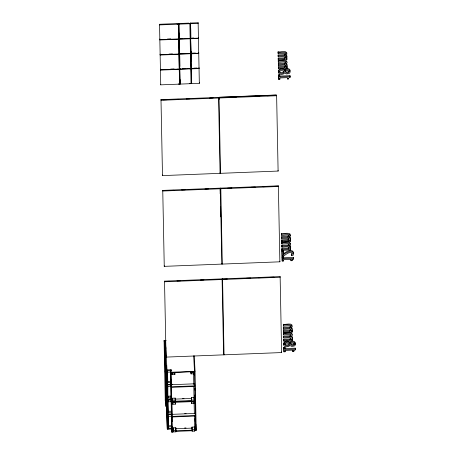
<?xml version="1.0" encoding="UTF-8"?>
<svg xmlns="http://www.w3.org/2000/svg" width="455" height="455" viewBox="0 0 455 455"><rect width="100%" height="100%" fill="white"/><g stroke="black" fill="none" stroke-linecap="round" stroke-linejoin="round"><path stroke-width="0.68" d="M290.085 71.19C290.432 69.791 289.113 68.637 287.793 68.608C286.258 67.761 284.881 70.627 283.948 69.285C281.861 67.329 276.521 69.66 278.801 72.601M287.418 78.095L287.469 79.005L288.51 78.965L288.817 77.822L290.068 77.361L290.057 76.588L279.785 76.992L279.734 76.087L290.006 75.684L290.068 77.361M292.053 259.117L292.03 260.692L290.99 260.732L290.944 259.822M292.03 260.692L292.343 259.549L293.594 259.088L293.577 258.315L283.306 258.719L283.26 257.809L293.532 257.405L293.594 259.088M293.811 349.867L293.793 351.442L292.753 351.482L292.701 350.572M293.793 351.442L294.101 350.299L295.352 349.838L295.34 349.065L285.069 349.468L284.995 347.239L283.829 347.284L283.948 351.829L285.114 351.783L285.086 350.43L292.724 350.128L292.753 351.482M286.912 56.687L286.883 55.806L286.155 55.083M290.512 249.056L289.562 249.09C290.961 248.453 291.16 246.189 289.846 245.421M292.36 337.781L292.337 336.893L291.61 336.171M292.315 252.758L291.365 254.635M287.003 62.17C286.895 58.303 280.132 61.175 278.267 60.407L278.284 61.351M290.523 243.897C290.421 240.03 283.658 242.902 281.793 242.134L281.855 243.982C282.521 244.386 292.36 242.231 288.26 245.984L281.901 246.218L281.918 247.156C282.561 247.577 292.383 245.393 288.345 249.141L281.964 249.391L281.981 250.33L290.529 249.994L290.461 248.146L290.529 249.994M285.717 61.999L284.688 63.353L278.329 63.586L278.397 65.429C279.04 65.85 288.857 63.666 284.824 67.414L278.437 67.664L278.454 68.608L287.008 68.273L286.94 66.424L287.008 68.273M289.079 235.116L288.043 236.469L281.685 236.697L281.702 237.641M290.836 325.865L289.807 327.219L283.442 327.446L283.465 328.391M285.615 56.562L284.608 57.893L278.221 58.149L278.289 59.997L286.838 59.656L286.769 57.808L286.838 59.656M285.78 65.173L284.773 66.51L278.392 66.76L278.454 68.608M289.005 70.77L288.567 71.68L287.332 72.078A1.632 1.069 -3.1 0 1 285.996 71.731L285.291 70.974M289.141 238.289L288.129 239.62L281.747 239.87L281.764 240.814M289.306 246.9L288.299 248.231L281.912 248.487L281.929 249.425M290.899 329.039L289.892 330.37L283.505 330.626L283.528 331.564M294.288 343.246L293.85 344.156L292.616 344.554A1.632 1.069 -3.1 0 1 291.28 344.208L290.574 343.451M284.773 343.036C284.165 345.288 287.765 345.328 289.01 344.384M293.429 253.691C294.078 247.838 285.217 251.513 283.334 254.169L283.385 255.079C285.154 252.15 296.029 248.595 293.037 255.477L291.41 255.545L291.359 254.584M170.591 383.32L170.506 383.059M171.353 427.313L171.296 427.643M286.855 65.691L287.054 64.417L286.326 63.694M290.21 238.807L290.409 237.533L289.681 236.81M291.968 329.557L292.167 328.283L291.439 327.56M285.49 53.696L284.523 54.742L278.159 54.97L278.227 56.818C278.869 57.239 288.692 55.055 284.654 58.803L278.272 59.053L278.289 59.997M289.181 244.028L288.214 245.08L281.85 245.308L281.873 246.252M290.944 334.783L289.971 335.83L283.613 336.063L283.681 337.911C284.324 338.327 294.14 336.143 290.108 339.891L283.721 340.141L283.744 341.085L292.292 340.75L292.224 338.901L292.292 340.75M290.085 235.718C291.865 231.339 282.578 234.302 281.622 233.523L281.69 235.371C282.35 235.775 292.195 233.62 288.095 237.374L281.736 237.607L281.753 238.545C282.396 238.966 292.212 236.782 288.18 240.53L281.799 240.78L281.816 241.719L290.364 241.383L290.296 239.535L290.364 241.383M291.843 326.468C293.623 322.089 284.335 325.058 283.385 324.273L283.402 325.217M291.001 337.968L290.057 338.986L283.675 339.237L283.692 340.175M291.41 255.545L292.269 254.208L291.888 252.775C288.8 251.626 286.081 254.481 283.692 256L282.094 256.063L281.952 250.557L283.26 250.506L283.385 255.079M284.574 70.741C286.024 68.495 291.177 69.37 289.983 72.527A3.276 2.144 -3.1 0 1 288.908 73.568L286.423 73.96L284.676 73.01C283.135 75.189 277.931 74.904 278.318 71.594C278.733 70.195 280.314 69.575 281.656 69.535C282.822 68.574 285.063 72.038 284.477 69.837M289.858 343.218C291.308 340.971 296.461 341.847 295.267 345.004A3.276 2.144 -3.1 0 1 294.192 346.045L291.706 346.437L289.915 345.487L288.697 346.477L286.314 346.852L284.563 346.323L283.818 345.572L283.778 343.61L285.018 342.473L287.89 342.058L289.812 343.218L289.807 342.308C288.129 339.822 282.35 341.341 283.772 344.668M278.21 55.88L284.568 55.647C288.669 51.893 278.83 54.048 278.164 53.644L278.102 51.796C280.394 52.581 285.649 49.885 286.917 53.093M278.397 65.429L278.375 64.491L284.739 64.263C288.84 60.504 278.995 62.659 278.335 62.255L278.267 60.407M292.121 332.133L292.053 330.29L292.121 332.133L283.573 332.474L283.556 331.53L289.937 331.28C293.976 327.532 284.153 329.716 283.51 329.295L283.493 328.356L289.852 328.123C293.953 324.37 284.113 326.525 283.454 326.121L283.385 324.273M283.658 336.967L290.023 336.74C294.123 332.98 284.278 335.136 283.619 334.732L283.55 332.884C285.842 333.669 291.098 330.973 292.372 334.18M284.187 71.52C283.004 72.703 279.91 73.096 279.353 71.134M285.99 66.458L286.041 67.368C287.583 66.771 287.486 64.474 285.689 64.382C291.109 60.071 279.342 60.873 278.318 61.317L278.335 62.255M166.16 402.032L166.069 406.474L164.92 347.267L165.569 347.028L165.637 348.314L164.966 348.126L166.524 414.863L166.615 410.427M166.524 414.863L165.375 355.656L166.024 355.418L166.092 356.703L165.421 356.515L166.57 415.716L167.298 429.179L171.569 429.042M165.205 362.021L165.29 356.885M165.66 370.41L165.739 365.274M165.171 370.91L165.677 376.774M165.739 377.963L165.54 377.695L166.132 385.163M179.56 84.112L179.264 69.217L179.56 84.112L160.734 84.852L159.534 24.269L177.325 23.569L177.069 24.081L178.388 24.03L178.684 38.925L159.853 39.665M178.838 23.506L188.791 23.12L188.535 23.626L189.866 23.717L178.872 24.149L178.838 23.506L180.032 84.095L191.026 83.663L190.736 68.768L189.411 68.819L189.394 68.46M190.304 23.057L198.135 22.75L198.17 23.393L190.338 23.7L190.304 23.057L190.673 37.953L190.702 28.813M178.4 24.172L159.569 24.911L159.534 24.269M167.355 39.033L170.773 38.903M182.444 38.442L179.128 38.573L179.418 38.703M191.333 60.697L190.594 38.123L193.858 37.992M190.884 38.254L190.594 38.123M179.429 38.755L179.156 38.908L190.15 38.476L189.854 23.575M190.901 38.3L190.622 38.453L198.454 38.146M160.149 54.725L178.974 53.986L178.69 39.232L159.864 39.972L159.819 39.022M169.015 54.043L172.434 53.912M180.083 53.61L184.065 53.451M191.259 68.079L190.884 53.184L195.457 53.008M179.441 53.826L190.446 53.536L190.156 38.783L179.162 39.215L179.412 38.396L179.122 38.265M198.75 53.212L190.912 53.519L191.151 51.256M191.197 53.673L190.924 53.826L198.755 53.519L198.716 52.57M160.439 69.791L179.27 69.052L178.98 54.299L160.154 55.038L160.114 54.082M180.032 84.095L179.452 54.276L190.44 53.701L190.736 68.603L179.742 69.035L180.015 68.881M286.821 58.718L285.871 58.758C287.418 58.16 287.315 55.857 285.524 55.772C290.944 51.461 279.171 52.262 278.147 52.706L278.164 53.644M179.998 68.523L179.708 68.392M160.41 69.456L162.463 69.376M170.676 69.052L174.094 68.921M182.364 68.597L185.02 68.489M193.79 68.148L197.055 68.017M199.04 68.273L191.197 68.438M179.276 69.359L160.444 70.098L160.405 69.149M286.041 67.368L286.986 67.329M278.665 79.352L278.545 74.808L279.711 74.762L279.757 75.672L278.596 75.718L278.665 79.352L279.831 79.306L279.802 77.953L287.441 77.651L287.469 79.005M191.618 76.11L191.549 83.14L191.265 68.386M178.229 84.021L179.554 83.97M180.026 83.953L180.225 79.727M189.701 83.572L191.026 83.663M191.612 75.058L191.498 83.646L199.33 83.339L198.135 22.75M219.537 99.344L219.492 97.228L247.429 96.13L247.452 96.557M160.996 99.645L218.565 97.381L218.599 98.024L161.03 100.288L160.996 99.645L162.492 175.607L220.061 173.344L218.565 97.381M219.037 97.364L276.612 95.101L276.646 95.743L219.071 98.007L219.037 97.364L220.533 173.327L278.107 171.063L276.612 95.101M162.89 99.878L167.139 99.713M174.925 99.406L178.462 99.27M186.249 98.962L189.786 98.82M197.572 98.519L201.821 98.348M209.607 98.047L213.145 97.905M220.914 97.597L225.179 97.433M232.26 97.154L236.503 96.989M243.96 96.693L248.538 96.517M255.608 96.238L259.862 96.068M266.943 95.789L271.669 95.607M162.754 190.395L220.328 188.131L220.362 188.774L162.793 191.037L162.754 190.395L164.249 266.357L221.824 264.093L220.328 188.131M220.8 188.114L278.369 185.85L278.403 186.493L220.834 188.757L220.8 188.114L222.296 264.076L279.865 261.813L278.369 185.85M170.312 190.406L173.85 190.27M181.636 189.963L185.179 189.826M192.965 189.519L197.208 189.348M204.995 189.047L208.538 188.905M216.324 188.597L219.862 188.461M227.648 188.154L231.896 187.989M239.683 187.682L243.925 187.517M251.006 187.238L255.255 187.068M263.041 186.766L266.579 186.624M274.365 186.317L277.903 186.18M281.69 235.371L281.673 234.433C282.697 233.989 294.47 233.188 289.044 237.499C290.842 237.584 290.938 239.887 289.397 240.479L290.347 240.445M281.838 243.044C282.862 242.6 294.635 241.798 289.215 246.109L290.626 247.048M282.094 256.063L282.003 251.461L283.311 251.41M282.191 261.079L282.072 256.535L283.232 256.489L283.283 257.394L282.117 257.439L282.191 261.079L283.351 261.034L283.329 259.68L290.967 259.378L290.99 260.732M164.517 281.144L222.085 278.887L222.12 279.529L164.551 281.787L164.517 281.144L166.064 357.107M222.558 278.864L280.126 276.6L280.166 277.243L222.592 279.506L222.558 278.864L224.053 354.826L281.622 352.562L280.126 276.6M165.7 281.406L169.243 281.27M177.029 280.962L180.567 280.826M188.353 280.519L192.601 280.354M200.388 280.047L203.925 279.905M211.712 279.603L215.96 279.433M223.035 279.154L227.284 278.989M235.07 278.682L239.319 278.517M246.394 278.238L250.642 278.073M258.429 277.766L261.966 277.624M269.752 277.317L274.001 277.152M292.104 331.195L291.154 331.234C292.701 330.637 292.599 328.339 290.808 328.248C296.228 323.937 284.455 324.739 283.431 325.183L283.454 326.121M165.233 399.774L165.267 400.485L164.084 340.505L166.172 340.425M165.512 341.165L164.118 341.222L164.084 340.505M166.069 406.474L164.596 341.341L165.449 341.307M292.269 339.805L291.325 339.845C292.866 339.248 292.77 336.95 290.973 336.859C296.393 332.548 284.625 333.35 283.601 333.794L283.619 334.732M283.948 351.829L283.88 348.194L285.04 348.149L284.995 347.239M285.018 348.564L295.289 348.16L295.352 349.838M166.035 355.634L166.257 357.101M222.085 278.887L223.581 354.843L166.012 357.107L165.978 356.464M171.125 370.177L170.562 370.199L171.711 429.463L171.859 432.25L172.428 432.227L171.103 369.75L166.996 369.909L168.145 429.173M167.298 429.179L166.149 369.972L166.996 369.943L165.444 341.17M167.008 370.467L171.444 370.29M170.773 372.048L167.23 372.184L167.599 371.132M194.228 355.816L195.058 371.132L194.495 371.155L195.65 430.601L194.245 430.658M172.189 372.474L174.783 372.372L174.851 374.539L172.257 374.636L172.189 372.474L172.195 372.764M193.665 355.838L194.501 371.331L171.239 372.247L171.251 372.804L193.563 371.633L193.631 373.8L191.037 373.902L190.929 371.917M192.397 371.974L194.512 371.889M171.859 432.25L170.71 372.986L171.279 372.963M174.822 373.083L172.229 373.185L172.257 374.636M191.037 373.902L191.009 372.452L193.602 372.349L193.631 373.8M170.54 381.552L167.758 381.665L167.781 382.126L167.355 382.143L167.423 384.441M167.389 382.712L170.926 382.575M167.281 384.447L172.377 384.248M165.899 371.32L166.439 384.793L167.286 384.697M166.439 384.793L167.286 384.759M171.541 384.708L194.672 383.804M167.292 385.004L170.972 384.862M193.722 383.531L193.756 384.174L194.7 384.134M171.006 386.591L167.468 386.727L167.434 384.998M171.529 387.341L194.797 386.426M171.569 396.06L168.088 396.197L168.111 396.663L167.685 396.68L167.719 398.222M167.696 397.983L167.753 398.978L167.719 397.249L171.256 397.113M167.52 397.767L168.134 397.744L168.06 397.283M167.804 397.943L167.861 386.25M172.644 399.359L172.621 398.205L175.215 398.102L175.363 402.3M174.623 401.213L191.544 400.548L191.401 397.465L193.995 397.363L194.205 403.431L191.612 403.534L191.504 401.549M171.29 398.842L167.559 398.989L167.491 397.306M182.614 398.398L184.03 398.341M171.825 399.251L173.224 399.194M174.629 399.137L191.453 398.478M170.995 399.41L166.723 399.609L165.995 386.085L166.194 386.352M194.985 398.677L194.04 398.711L193.796 386.05M171.347 401.68L167.804 401.822L168.105 399.501M167.582 400.099L172.729 399.894M167.565 400.178L168.179 400.15M175.357 400.741L172.763 400.844L172.769 402.402M191.549 401.663L191.544 400.104L194.137 400.002L194.166 401.458L191.572 401.555M167.804 401.822L167.776 401.247L168.202 401.23M171.802 401.327L173.213 401.27M195.07 400.787L195.633 400.764L195.405 396.589M171.814 401.879L173.224 401.828M174.635 401.771L192.26 401.077M172.763 402.106L175.357 402.004M191.544 401.367L194.137 401.264L194.143 401.56M172.792 402.294L175.385 402.192M171.825 402.436L173.236 402.379M174.646 402.328L191.566 401.663M171.853 402.595L171.285 402.618L171.137 399.831M172.832 404.273L172.803 402.823L175.397 402.721L175.425 404.171L172.832 404.273L172.724 402.288M191.612 403.534L191.583 402.084L194.177 401.981L194.205 403.431M171.814 411.161L168.333 411.297L168.356 411.758L167.929 411.775L167.997 414.078M167.963 412.349L171.501 412.207M167.855 414.084L171.962 413.919L172.098 416.422L195.36 415.506L195.24 413.129M184.713 413.419L186.112 413.362M167.008 414.363L167.861 414.329M167.861 414.391L167.013 414.425L166.28 400.9M195.246 413.436L171.416 414.368L171.393 413.942M167.867 414.636L171.973 414.477M194.296 413.163L194.331 413.805L195.275 413.771M171.581 416.223L168.043 416.359L168.009 414.63M172.104 416.973L195.371 416.063M171.444 425.721L168.663 425.834L168.686 426.295L168.259 426.312L168.293 427.854M168.327 428.61L168.293 426.887L171.831 426.745M168.708 427.376L168.094 427.399L168.066 426.938M173.321 430.919L173.196 427.837L175.789 427.734L175.96 431.829L173.366 431.926L173.327 431.215M175.789 427.734L175.914 430.817L192.118 430.18L191.976 427.097L194.569 426.995L194.74 431.09L192.146 431.192L192.107 430.475M168.134 428.621L171.865 428.474M184.605 427.973L186.021 427.916M172.399 428.883L173.804 428.826M175.203 428.769L192.027 428.11M195.559 428.309L194.615 428.343L194.37 415.682M173.366 431.926L173.338 430.475L175.931 430.373M192.146 431.192L192.118 429.742L194.712 429.639L194.74 431.09M172.377 430.959L173.787 430.902M194.234 430.1L195.644 430.043L195.525 427.666M195.644 430.419L196.207 430.396L195.058 371.132M172.388 431.516L173.799 431.459M175.914 431.374L192.129 430.737M165.444 362.931L165.66 370.472L165.836 370.194M166.57 415.716L166.661 410.302M179.998 83.453L180.305 83.942M288.459 78.055L288.51 78.965M284.523 54.742L284.568 55.647M284.608 57.893L284.654 58.803M284.688 63.353L284.739 64.263M284.773 66.51L284.824 67.414M279.779 78.397L279.831 79.306M288.043 236.469L288.095 237.374M278.159 54.97L278.227 56.818M288.129 239.62L288.18 240.53M278.221 58.149L278.272 59.053M278.329 63.586L278.375 64.491M288.214 245.08L288.26 245.984M278.392 66.76L278.437 67.664M288.299 248.231L288.345 249.141M278.545 74.808L278.596 75.718M289.807 327.219L289.852 328.123M289.892 330.37L289.937 331.28M289.971 335.83L290.023 336.74M290.057 338.986L290.108 339.891M289.812 343.218L289.761 342.314C291.251 340.09 296.398 340.914 295.221 344.099A3.276 2.144 -3.1 0 1 294.959 344.492M275.861 95.442L275.838 95.01L247.901 96.107L247.924 96.54M283.306 260.123L283.351 261.034M281.622 233.523L281.673 234.433M278.068 170.42L278.107 171.063M281.685 236.697L281.753 238.545M281.747 239.87L281.816 241.719M281.793 242.134L281.855 243.982M281.85 245.308L281.918 247.156M281.912 248.487L281.981 250.33M281.952 250.557L282.003 251.461M282.072 256.535L282.117 257.439M285.063 350.873L285.114 351.783M279.831 261.17L279.865 261.813M283.442 327.446L283.51 329.295M283.505 330.626L283.573 332.474M283.613 336.063L283.681 337.911M283.675 339.237L283.744 341.085M283.829 347.284L283.88 348.194M281.588 351.92L281.622 352.562M219.492 97.228L219.515 97.654M220.499 172.684L220.533 173.327M220.027 172.701L220.061 173.344M220.118 189.997L220.106 189.599M222.262 263.434L222.296 264.076M221.79 263.451L221.824 264.093M224.019 354.183L224.053 354.826M223.547 354.2L223.581 354.843M198.42 37.503L198.46 38.453L190.628 38.766L190.878 37.947M199.006 67.63L199.045 68.58L191.214 68.893L191.47 68.381M199.296 82.696L199.33 83.339M191.754 83.134L191.777 83.493M190.736 68.768L179.748 69.342L180.004 68.83M179.708 53.77L179.452 54.276M178.684 38.925L178.388 24.03M177.928 68.91L177.945 69.268M194.063 372.565L194.177 374.67M194.666 383.491L194.786 385.874L171.518 386.784L171.387 384.287M194.956 388.234L195.07 390.322M194.803 395.509L195.064 400.411M194.768 395.219L194.928 398.165M195.872 424.134L196.207 430.396M195.002 418.583L195.184 421.643M190.969 371.735L191.009 372.452M191.401 397.465L191.544 400.104M191.532 400.844L191.583 402.084M191.976 427.097L192.118 429.742M160.695 84.209L160.734 84.852M174.743 372.554L174.851 374.539M175.34 401.185L175.215 398.102M175.346 401.481L175.425 404.171M162.458 174.965L162.492 175.607M175.92 431.113L175.96 431.829M172.621 398.205L172.746 401.287M172.752 401.583L172.803 402.823M170.562 370.199L170.71 372.986M170.545 370.325L170.574 370.757M173.196 427.837L173.338 430.475M170.818 384.31L170.841 384.737M170.83 384.867L170.852 385.294M164.215 265.714L164.249 266.357M171.103 398.847L171.125 399.28M172.24 428.456L172.428 432.227M171.404 414.499L171.427 414.926M171.677 428.479L171.7 428.911M167.776 397.295L167.804 397.755M167.685 396.68L167.719 397.249M167.821 399.513L167.844 399.979M164.596 341.341L164.92 347.267M164.966 348.126L165.375 355.656M165.421 356.515L166.149 369.972M165.381 361.799L165.205 362.083L164.886 356.094M168.35 426.926L168.378 427.387M168.259 426.312L168.293 426.887M165.461 385.726L165.779 391.715M165.825 392.511L166.234 400.104M290.006 75.684L290.023 76.457M293.532 257.405L293.543 258.184M295.289 348.16L295.306 348.934M283.26 250.506L283.334 254.169M279.711 74.762L279.785 76.992M283.232 256.489L283.306 258.719M278.102 51.796L278.119 52.74M283.55 332.884L283.567 333.828M220.106 189.78L220.186 193.881M220.447 206.604L220.647 216.881M190.696 27.761L190.873 36.895M191.18 53.315L191.327 61.044M190.389 23.199L191.498 83.646M194.433 372.184L194.49 374.983M194.876 395.116L194.933 397.915M195.343 419.157L195.383 421.25M193.563 371.633L193.568 371.928M193.551 373.623L193.756 384.174M194.103 401.845L194.331 413.805M179.321 33.13L179.498 42.918M179.753 55.874L179.958 66.413M178.923 23.649L179.446 53.969M178.69 39.232L178.974 53.986M178.98 54.299L179.27 69.052M174.783 372.372L174.788 372.662M171.103 369.75L171.114 370.302M171.165 372.292L171.211 374.408M171.302 379.351L171.416 384.993M171.455 387.108L171.671 398.398M171.757 402.629L171.99 414.624M172.03 416.746L172.126 421.683M172.223 426.619L172.274 429.44M167.531 370.819L167.793 382.706M168.157 401.344L168.367 412.338M168.435 415.881L168.651 426.875M167.195 370.461L167.377 376.757M167.667 391.653L167.764 396.788M168.14 416.115L168.287 423.673M167.747 399.706L167.776 401.247M166.996 370.848L167.19 380.795M167.304 386.807L167.525 398.136M167.559 399.803L167.793 411.849M167.878 416.439L168.1 427.774M165.768 347.233L165.802 348.712M165.569 347.028L165.609 348.718M165.614 356.566L165.717 361.64M165.774 364.995L165.853 368.664M166.035 378.406L166.069 379.971M166.132 383.326L166.291 391.272M166.49 401.72L166.575 406.087M165.552 355.435L165.643 359.808M165.995 378.139L166.035 380.243M166.092 383.053L166.217 389.44M166.274 392.796L166.302 394.201M166.462 402.146L166.502 404.256M165.159 348.177L165.262 353.251M165.097 347.046L165.188 351.419M165.54 369.744L165.586 371.854M165.631 374.51L165.847 385.812M165.995 393.057L166.047 395.867M289.056 71.68L288.612 72.59L287.384 72.988A1.632 1.069 -3.1 0 1 286.047 72.635L284.966 71.316L286.007 70.684L287.947 70.536L289.056 71.68M294.339 344.156L293.896 345.066L292.667 345.464A1.632 1.069 -3.1 0 1 291.331 345.112L290.25 343.792L291.291 343.161L293.23 343.013L294.339 344.156M279.541 71.469C278.966 73.932 283.107 73.801 284.238 72.425C283.573 70.497 280.854 69.848 279.541 71.469M284.824 343.946C284.25 346.409 288.39 346.278 289.522 344.901C288.857 342.973 286.138 342.325 284.824 343.946"/></g></svg>
